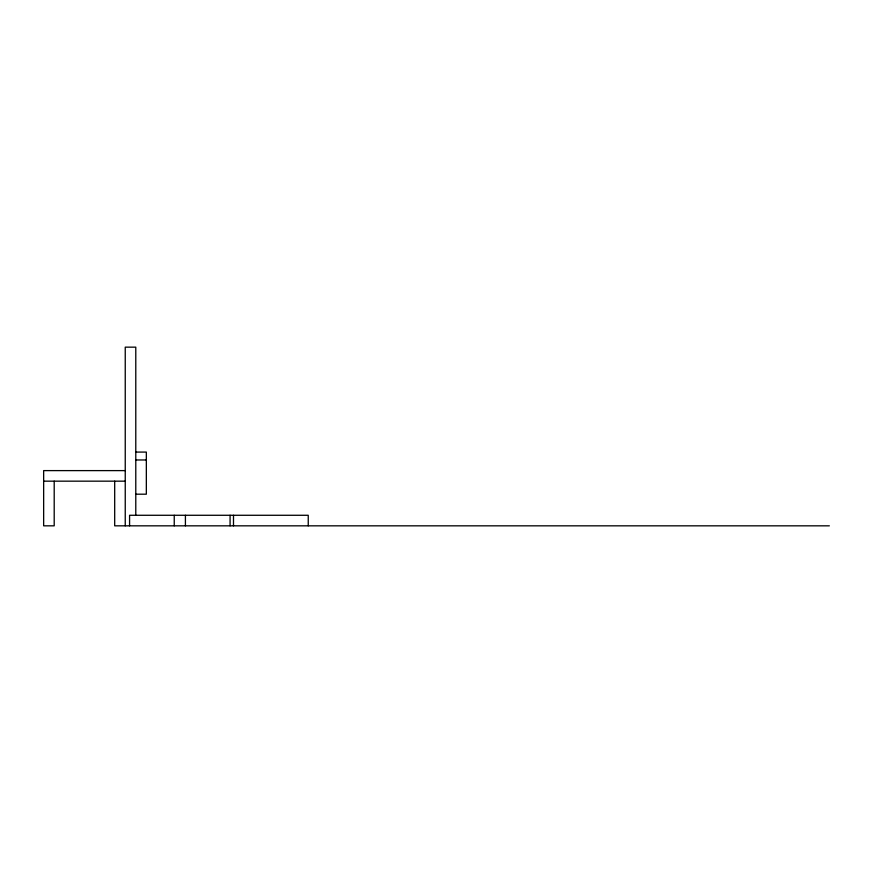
<?xml version="1.0" encoding="UTF-8"?>
<svg xmlns="http://www.w3.org/2000/svg" width="873" height="873" viewBox="0 0 873 873"><rect width="100%" height="100%" fill="white"/><g stroke="black" fill="none" stroke-linecap="round" stroke-linejoin="round"><path stroke-width="1.31" d="M135.784 452.083L146.337 452.083L146.337 494.194L135.784 494.194M135.784 459.973L146.337 459.973M125.243 470.612L43.65 470.612L43.65 525.83L54.202 525.83L54.202 481.165M43.65 481.165L125.243 481.165M829.35 525.83L114.69 525.83L114.69 481.165M308.245 525.83L308.245 515.277L129.575 515.277L129.575 525.83M233.495 515.288L233.495 525.841M230.079 515.277L230.079 525.83M185.414 515.277L185.414 525.83M174.24 515.277L174.24 525.83M135.784 514.917L135.784 347.159L125.243 347.159L125.243 525.83"/></g></svg>
